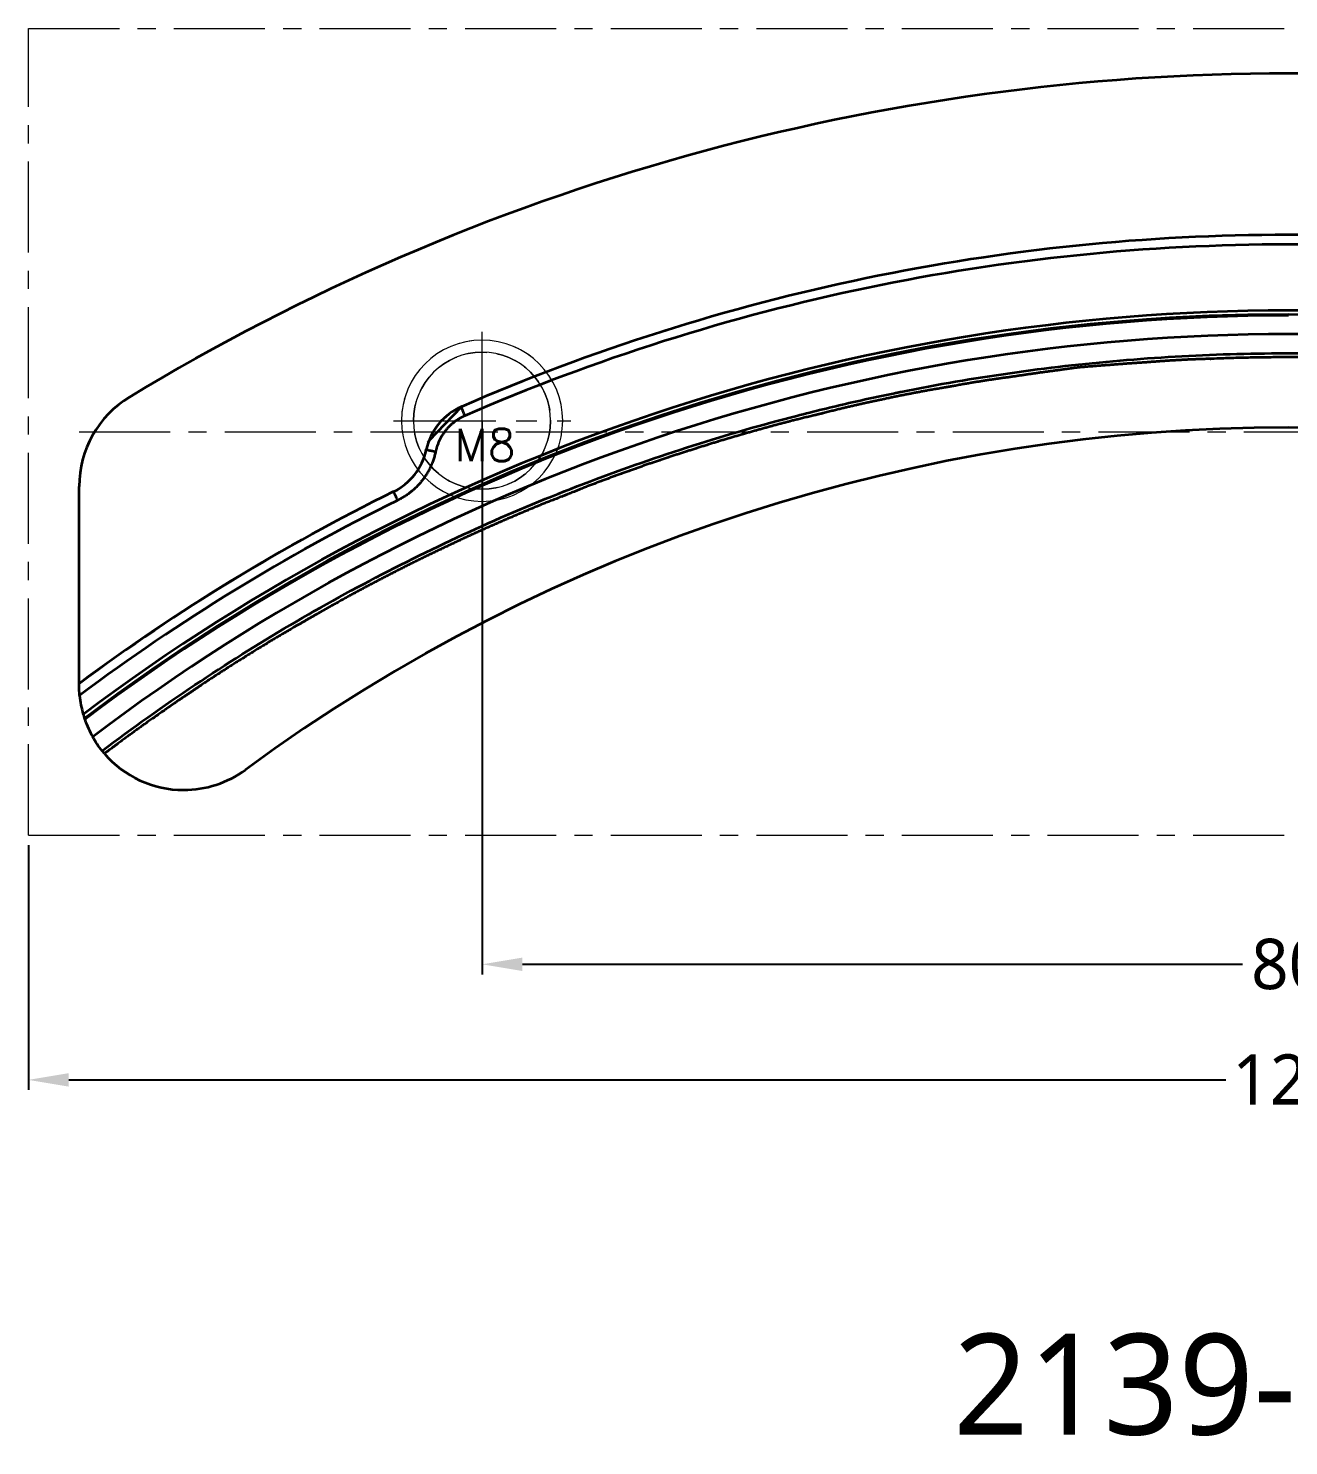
# Model space of a CAD drawing. Header units: millimetres. Extents: x -14 to 198, y 108 to 271.
# Drawn here: x -12.6 to 49.9, y 108.3 to 178.6 of the extents above; entities that cross this region are included whole.
import ezdxf
from ezdxf.lldxf.tags import DXFTag

# ---------------------------------------------------------------- set-up
doc = ezdxf.new("R2010")
doc.units = ezdxf.units.MM
doc.linetypes.add('CENTER', pattern=[50.8, 31.75, -6.35, 6.35, -6.35])
doc.linetypes.add('HIDDEN', pattern=[9.525, 6.35, -3.175])
doc.layers.add('4', color=7, linetype='Continuous', true_color=0xffffff)
doc.layers.add('dim', color=82, linetype='Continuous', lineweight=9)
doc.layers.add('screw', color=33, linetype='Continuous', lineweight=13)
doc.styles.add('Capful-A', font='')
doc.styles.add('TXT', font='txt.shx', dxfattribs={"bigfont": 'gbcbig.shx'})
doc.styles.get('Capful-A').set_extended_font_data('Microsoft YaHei')
tags = doc.linetypes.add('DASHED', pattern=[25.72, 12.86, -12.86]).pattern_tags.tags
tags[6:7] = [DXFTag(74, 4), DXFTag(75, 0), DXFTag(340, '0'), DXFTag(46, 0.0), DXFTag(50, 0.0), DXFTag(44, 0.0), DXFTag(45, 0.0)]
tags[4:5] = [DXFTag(74, 4), DXFTag(75, 0), DXFTag(340, '0'), DXFTag(46, 0.0), DXFTag(50, 0.0), DXFTag(44, 0.0), DXFTag(45, 0.0)]
doc.dimstyles.new('Capful-A-1.0', dxfattribs={"dimtxt": 2.5, "dimasz": 2.5, "dimexe": 1.5, "dimexo": 1, "dimgap": 1.5, "dimtad": 0, "dimdsep": 46, "dimtxsty": 'Capful-A', "dimcen": 0, "dimclrt": 7, "dimazin": 2, "dimtfac": 1, "dimtmove": 0, "dimatfit": 3, "dimfxl": 0, "dimtolj": 1, "dimtzin": 0, "dimarcsym": 0})

# ---------------------------------------------------------------- blocks, each defined once
blk = doc.blocks.new('screw_m8_g')
at = {"layer": 'screw', "color": 1, "linetype": 'CENTER', "ltscale": 0.16}
for p, q in [((0, -4.4), (0, 4.4)), ((-4.4, 0), (4.4, 0))]:
    blk.add_line(p, q, dxfattribs=at)
at = {"layer": 'screw', "color": 33, "linetype": 'HIDDEN', "ltscale": 0.16}
blk.add_circle((0, 0), 3.4, dxfattribs=at)
at = {"layer": 'screw', "color": 92, "linetype": 'HIDDEN', "ltscale": 0.16}
blk.add_arc((0, 0), 4, 270, 180, dxfattribs=at)
at = {"layer": 'screw', "color": 6, "style": 'TXT'}
blk.add_text('M8', height=1.6, dxfattribs=at).set_placement((-1.36, -2))
blk = doc.blocks.new('*D38')
at = {"layer": 'Defpoints', "color": 0, "transparency": 16777216}
for p in [(-12.641, 138.607), (112.359, 138.607), (112.359, 126.465)]:
    blk.add_point(p, dxfattribs=at)
at = {"layer": 'dim', "color": 0, "lineweight": -2, "transparency": 16777216}
for p, q in [((-12.641, 138.107), (-12.641, 125.966)), ((112.359, 138.107), (112.359, 125.966)), ((-10.641, 126.465), (46.742, 126.465)), ((110.359, 126.465), (52.977, 126.465))]:
    blk.add_line(p, q, dxfattribs=at)
at = {"layer": 'dim', "color": 0, "transparency": 16777216}
for points in [[(-10.641, 126.799), (-10.641, 126.132), (-12.641, 126.465)], [(110.359, 126.799), (110.359, 126.132), (112.359, 126.465)]]:
    blk.add_solid(points, dxfattribs=at)
at = {"layer": 'dim', "color": 7, "transparency": 16777216, "insert": (49.859, 126.465), "char_height": 2.5, "attachment_point": 5, "style": 'Capful-A', "bg_fill": 3, "box_fill_scale": 1.1, "bg_fill_color": 256, "bg_fill_true_color": 13158600, "bg_fill_transparency": 0}
blk.add_mtext('\\A1;125', dxfattribs=at)
blk = doc.blocks.new('*D39')
at = {"layer": 'Defpoints', "color": 0, "transparency": 16777216}
for p in [(9.86, 159.151), (89.859, 159.151), (89.859, 132.196)]:
    blk.add_point(p, dxfattribs=at)
at = {"layer": 'dim', "color": 0, "lineweight": -2, "transparency": 16777216}
for p, q in [((9.86, 158.652), (9.86, 131.696)), ((89.859, 158.652), (89.859, 131.696)), ((11.86, 132.196), (47.572, 132.196)), ((87.859, 132.196), (52.148, 132.196))]:
    blk.add_line(p, q, dxfattribs=at)
at = {"layer": 'dim', "color": 0, "transparency": 16777216}
for points in [[(11.86, 132.529), (11.86, 131.862), (9.86, 132.196)], [(87.859, 132.529), (87.859, 131.862), (89.859, 132.196)]]:
    blk.add_solid(points, dxfattribs=at)
at = {"layer": 'dim', "color": 7, "transparency": 16777216, "insert": (49.86, 132.196), "char_height": 2.5, "attachment_point": 5, "style": 'Capful-A', "bg_fill": 3, "box_fill_scale": 1.1, "bg_fill_color": 256, "bg_fill_true_color": 13158600, "bg_fill_transparency": 0}
blk.add_mtext('\\A1;80', dxfattribs=at)

msp = doc.modelspace()

# ---------------------------------------------------------------- linework, layer by layer
at = {"layer": '4', "color": 8, "linetype": 'DASHED', "lineweight": 18}
for p, q in [((9.86, 162.551), (9.86, 163.151)), ((9.86, 159.151), (9.86, 162.551)), ((8.811, 159.859), (8.812, 159.859)), ((9.86, 159.151), (9.86, 155.751)), ((7.219, 158.146), (7.188, 158.113)), ((5.449, 155.649), (5.448, 155.65)), ((9.86, 155.751), (9.86, 155.151))]:
    msp.add_line(p, q, dxfattribs=at)
at = {"layer": '4', "color": 7, "linetype": 'Continuous', "lineweight": 35}
for p, q in [((8.827, 159.823), (7.219, 158.146)), ((7.188, 158.113), (7.17, 158.095)), ((-10.121, 146.111), (-10.121, 155.892))]:
    msp.add_line(p, q, dxfattribs=at)
for centre, radius, start, end in [((49.859, 65.413), 110.96, 90, 121.20185), ((49.859, 65.413), 110.96, 58.79815, 90), ((49.859, 65.413), 102.955, 90, 113.48129), ((49.859, 65.413), 102.955, 66.51868, 90), ((49.859, 65.413), 102.477, 90, 113.49086), ((49.859, 65.413), 102.477, 66.50792, 90), ((49.859, 65.413), 99.202, 90, 127.05451), ((49.859, 65.413), 99.202, 52.94549, 90), ((49.859, 65.413), 99.011, 52.90566, 127.09434), ((49.859, 65.413), 99.001, 90, 127.09629), ((49.859, 65.413), 98.958, 90, 127.10451), ((49.859, 65.413), 99.001, 52.90371, 90), ((49.859, 65.413), 98.032, 90, 127.22818), ((49.859, 65.413), 98.032, 52.77182, 90), ((-4.941, 155.892), 5.18, 121.20185, 180), ((49.859, 71.449), 87.361, 53.68891, 126.31109), ((49.859, 65.413), 100.547, 116.19589, 126.62216), ((49.859, 65.413), 100.07, 116.20447, 126.80913), ((-4.941, 146.02), 5.18, 185.39819, 196.11341), ((-4.941, 146.02), 5.18, 198.97339, 209.4959), ((-4.941, 146.02), 5.18, 220.64252, 270), ((-4.941, 146.02), 5.18, 270, 306.31109)]:
    msp.add_arc(centre, radius, start, end, dxfattribs=at)
at = {"layer": '4', "color": 8, "linetype": 'DASHED', "lineweight": 18}
for centre, radius, start, end in [((49.859, 65.413), 102.98, 90, 113.49057), ((49.859, 65.413), 102.98, 66.62163, 113.38738), ((49.859, 65.413), 102.98, 66.50943, 90), ((9.86, 159.151), 4, 90, 270), ((9.86, 159.151), 4, 270, 90), ((9.86, 159.151), 3.4, 90, 270), ((9.86, 159.151), 3.4, 270, 90), ((49.859, 65.413), 100.572, 116.20447, 126.61158), ((49.859, 65.413), 100.573, 116.3057, 126.61146)]:
    msp.add_arc(centre, radius, start, end, dxfattribs=at)
at = {"layer": '4', "color": 7, "linetype": 'Continuous', "lineweight": 35}
for centre, major_axis, ratio, start_param, end_param in [((10.046, 157.073), (-2.518, 1.674), 0.998057, 5.709725, 6.65877), ((4.135, 158.343), (2.567, -1.598), 0.9981, 5.727354, 6.629082)]:
    msp.add_ellipse(centre, major_axis=major_axis, ratio=ratio, start_param=start_param, end_param=end_param, dxfattribs=at)
for points, degree, knots in [([(-8.984, 142.782), (-7.477, 143.919), (-5.944, 145.008), (-2.83, 147.087), (-1.25, 148.078), (1.951, 149.96), (5.191, 151.743), (10.154, 154.118), (15.198, 156.194), (20.307, 157.97), (23.742, 158.957), (26.326, 159.623), (27.62, 159.938), (29.131, 160.274), (29.887, 160.433), (30.266, 160.511), (30.455, 160.55), (30.549, 160.569), (30.597, 160.578), (30.62, 160.583), (30.63, 160.585), (30.635, 160.586), (30.637, 160.587), (30.641, 160.587), (32.438, 160.948), (36.048, 161.567), (41.494, 162.189), (45.135, 162.399), (47.866, 162.481), (48.833, 162.496), (49.8, 162.497), (49.885, 162.497), (49.914, 162.497), (49.97, 162.497), (50.112, 162.497), (50.481, 162.495), (51.276, 162.488), (53.774, 162.441), (57.865, 162.219), (63.307, 161.618), (68.719, 160.711), (72.297, 159.902), (74.075, 159.447)], 3, [0, 0, 0, 0, 0.0625, 0.0625, 0.125, 0.125, 0.1875, 0.25, 0.3125, 0.375, 0.4375, 0.4375, 0.46875, 0.484375, 0.492187, 0.496094, 0.498047, 0.499023, 0.499512, 0.499756, 0.499878, 0.499878, 0.499939, 0.499939, 0.5, 0.5625, 0.625, 0.6875, 0.6875, 0.71875, 0.720703, 0.720703, 0.72168, 0.72168, 0.722656, 0.726562, 0.734375, 0.75, 0.8125, 0.875, 0.9375, 1, 1, 1, 1]), ([(108.587, 142.644), (108.304, 142.857), (107.692, 143.294), (107.06, 143.78), (106.414, 144.246), (105.76, 144.702), (105.104, 145.155), (104.446, 145.605), (103.786, 146.052), (103.119, 146.488), (102.44, 146.905), (102.433, 146.909), (102.426, 146.914), (102.418, 146.919), (102.411, 146.923), (102.404, 146.928), (102.397, 146.932), (102.39, 146.937), (102.382, 146.942), (102.375, 146.946), (102.368, 146.951), (102.361, 146.956), (102.353, 146.96), (102.346, 146.965), (102.339, 146.969), (102.332, 146.974), (102.324, 146.979), (96.768, 150.526), (90.785, 153.293), (90.777, 153.297), (90.769, 153.3), (90.762, 153.304), (90.754, 153.308), (90.746, 153.311), (90.738, 153.315), (90.73, 153.318), (90.723, 153.322), (90.715, 153.326), (90.707, 153.329), (90.699, 153.333), (90.691, 153.336), (90.684, 153.34), (90.676, 153.344), (90.668, 153.347), (90.66, 153.351), (89.942, 153.696), (89.216, 154.025), (88.484, 154.341), (87.751, 154.655), (87.014, 154.957), (86.283, 155.275), (85.538, 155.56), (84.792, 155.841), (84.049, 156.13), (83.305, 156.416), (82.553, 156.679), (81.799, 156.939), (81.044, 157.196), (80.289, 157.45), (79.529, 157.691), (78.765, 157.917), (78.749, 157.923), (78.732, 157.928), (78.716, 157.933), (78.699, 157.938), (78.683, 157.943), (78.667, 157.948), (78.65, 157.953), (78.634, 157.958), (78.617, 157.963), (78.601, 157.968), (78.584, 157.973), (78.568, 157.978), (78.552, 157.983), (78.535, 157.988), (78.519, 157.993), (78.486, 158.003), (78.47, 158.008), (78.453, 158.013), (78.437, 158.018), (78.42, 158.023), (78.404, 158.028), (78.388, 158.033), (78.371, 158.038), (78.355, 158.044), (78.338, 158.049), (78.322, 158.054), (78.306, 158.059), (78.289, 158.064), (78.273, 158.069), (78.256, 158.074), (78.24, 158.079), (77.48, 158.32), (76.716, 158.547), (75.948, 158.761), (75.18, 158.972), (74.41, 159.178), (73.639, 159.381), (72.863, 159.565), (72.087, 159.745), (71.313, 159.936), (70.534, 160.106), (69.753, 160.267), (68.972, 160.424), (68.19, 160.582), (67.406, 160.724), (66.621, 160.86), (65.833, 160.981), (65.824, 160.982), (65.816, 160.983), (65.807, 160.985), (65.799, 160.986), (65.79, 160.988), (65.782, 160.989), (65.774, 160.99), (65.765, 160.992), (65.757, 160.993), (65.748, 160.995), (65.74, 160.996), (65.731, 160.997), (65.723, 160.999), (65.714, 161), (65.706, 161.002), (65.697, 161.003), (59.195, 162.073), (52.608, 162.259), (49.319, 162.351), (46.031, 162.222), (46.014, 162.221), (45.997, 162.22), (45.98, 162.22), (45.963, 162.219), (45.946, 162.218), (45.928, 162.218), (45.911, 162.217), (45.894, 162.216), (45.104, 162.191), (44.315, 162.15), (43.526, 162.101), (42.738, 162.036), (41.949, 161.988), (41.161, 161.927), (40.373, 161.864), (39.585, 161.804), (39.57, 161.802), (39.556, 161.801), (39.542, 161.799), (39.527, 161.798), (39.513, 161.796), (39.499, 161.795), (39.484, 161.793), (39.453, 161.79), (39.437, 161.788), (39.42, 161.786), (39.403, 161.785), (39.387, 161.783), (39.37, 161.781), (39.353, 161.779), (39.337, 161.777), (38.556, 161.67), (37.775, 161.563), (36.994, 161.457), (36.215, 161.337), (35.434, 161.233), (34.655, 161.114), (33.877, 160.987), (33.102, 160.845), (33.085, 160.842), (33.068, 160.839), (33.051, 160.836), (33.034, 160.833), (33.017, 160.83), (33, 160.827), (32.983, 160.824), (32.95, 160.819), (32.933, 160.816), (32.916, 160.813), (32.899, 160.81), (32.882, 160.807), (32.865, 160.804), (32.848, 160.801), (32.832, 160.798), (32.054, 160.668), (31.28, 160.523), (30.506, 160.372), (29.735, 160.208), (28.964, 160.046), (28.195, 159.872), (27.428, 159.691), (26.665, 159.496), (26.648, 159.492), (26.631, 159.488), (26.615, 159.484), (26.598, 159.48), (26.581, 159.476), (26.565, 159.472), (26.548, 159.468), (26.523, 159.461), (26.515, 159.459), (26.507, 159.457), (26.498, 159.455), (26.49, 159.453), (26.482, 159.451), (26.473, 159.449), (26.465, 159.447), (26.457, 159.445), (26.448, 159.443), (26.44, 159.441), (26.432, 159.439), (26.423, 159.437), (26.415, 159.435), (26.407, 159.433), (26.398, 159.431), (25.615, 159.245), (24.835, 159.044), (24.057, 158.836), (23.281, 158.618), (22.506, 158.398), (21.734, 158.169), (20.964, 157.932), (20.197, 157.686), (19.43, 157.442), (18.665, 157.189), (17.903, 156.928), (17.144, 156.657), (16.386, 156.386), (15.631, 156.104), (14.88, 155.815), (14.133, 155.513), (14.125, 155.51), (14.117, 155.506), (14.109, 155.503), (14.101, 155.5), (14.093, 155.497), (14.085, 155.494), (14.077, 155.491), (14.069, 155.488), (14.061, 155.484), (14.053, 155.481), (14.045, 155.478), (14.038, 155.475), (14.03, 155.472), (14.022, 155.469), (14.014, 155.465), (13.998, 155.459), (13.99, 155.456), (13.982, 155.453), (13.974, 155.45), (13.966, 155.447), (13.958, 155.443), (13.95, 155.44), (13.942, 155.437), (13.934, 155.434), (13.926, 155.431), (13.918, 155.428), (13.91, 155.424), (13.902, 155.421), (13.894, 155.418), (13.886, 155.415), (13.878, 155.412), (13.135, 155.125), (12.396, 154.825), (11.661, 154.517), (10.93, 154.201), (10.199, 153.882), (9.473, 153.555), (8.749, 153.221), (8.029, 152.879), (7.309, 152.538), (6.593, 152.188), (5.88, 151.831), (5.172, 151.467), (4.464, 151.1), (3.761, 150.725), (3.061, 150.344), (2.367, 149.952), (2.352, 149.944), (2.337, 149.936), (2.322, 149.927), (2.307, 149.919), (2.292, 149.91), (2.277, 149.902), (2.262, 149.894), (2.247, 149.885), (2.233, 149.877), (2.218, 149.868), (2.203, 149.86), (2.188, 149.852), (2.173, 149.843), (2.158, 149.835), (2.143, 149.826), (2.086, 149.794), (2.044, 149.771), (2.002, 149.747), (1.96, 149.724), (1.918, 149.7), (1.877, 149.677), (1.835, 149.653), (1.793, 149.63), (0.874, 149.111), (-0.036, 148.577), (-0.941, 148.034), (-1.838, 147.477), (-2.731, 146.915), (-3.616, 146.34), (-4.496, 145.756), (-5.367, 145.161), (-5.406, 145.133), (-5.446, 145.106), (-5.485, 145.079), (-5.525, 145.051), (-5.564, 145.024), (-5.603, 144.997), (-5.643, 144.969), (-5.75, 144.895), (-5.818, 144.848), (-5.885, 144.801), (-5.953, 144.754), (-6.648, 144.268), (-7.338, 143.774), (-8.023, 143.274), (-8.703, 142.767), (-8.749, 142.734), (-8.796, 142.701), (-8.837, 142.671), (-8.871, 142.646)], 2, [0, 0, 0, 0.005619, 0.011939, 0.018261, 0.024583, 0.030905, 0.037227, 0.043549, 0.049871, 0.056193, 0.059387, 0.059455, 0.059523, 0.059591, 0.059659, 0.059727, 0.059795, 0.059863, 0.059931, 0.059999, 0.060067, 0.060135, 0.060204, 0.060272, 0.06034, 0.060442, 0.060442, 0.164867, 0.164867, 0.164969, 0.165037, 0.165105, 0.165173, 0.165241, 0.165309, 0.165377, 0.165445, 0.165513, 0.165581, 0.16565, 0.165718, 0.165786, 0.165854, 0.165922, 0.169116, 0.175437, 0.181759, 0.18808, 0.194403, 0.200725, 0.207047, 0.213369, 0.219691, 0.226012, 0.232334, 0.238657, 0.244978, 0.2513, 0.257621, 0.263942, 0.26717, 0.267307, 0.267443, 0.267579, 0.267715, 0.267851, 0.267987, 0.268123, 0.268259, 0.268396, 0.268532, 0.268668, 0.268804, 0.26894, 0.269076, 0.26928, 0.269485, 0.269621, 0.269757, 0.269893, 0.270029, 0.270165, 0.270301, 0.270438, 0.270574, 0.27071, 0.270846, 0.270982, 0.271118, 0.271254, 0.271391, 0.274619, 0.28094, 0.287262, 0.293584, 0.299906, 0.306227, 0.312549, 0.318871, 0.325193, 0.331515, 0.337837, 0.344159, 0.350481, 0.356803, 0.363124, 0.369445, 0.372639, 0.372708, 0.372776, 0.372844, 0.372912, 0.37298, 0.373048, 0.373116, 0.373184, 0.373252, 0.37332, 0.373388, 0.373456, 0.373524, 0.373592, 0.373695, 0.373695, 0.478081, 0.478081, 0.530291, 0.530291, 0.530495, 0.530631, 0.530766, 0.530902, 0.531038, 0.531174, 0.53131, 0.534515, 0.54079, 0.547064, 0.553338, 0.559612, 0.565886, 0.572161, 0.578435, 0.58163, 0.581744, 0.581859, 0.581973, 0.582088, 0.582202, 0.582317, 0.582489, 0.582688, 0.582821, 0.582953, 0.583086, 0.583219, 0.583352, 0.583485, 0.586679, 0.592935, 0.599191, 0.605447, 0.611702, 0.617958, 0.624215, 0.63047, 0.633666, 0.633802, 0.633938, 0.634074, 0.63421, 0.634346, 0.634482, 0.634686, 0.63489, 0.635026, 0.635162, 0.635298, 0.635434, 0.63557, 0.635706, 0.6389, 0.645154, 0.651409, 0.657663, 0.663918, 0.670172, 0.676427, 0.682681, 0.685875, 0.686011, 0.686147, 0.686283, 0.686419, 0.686555, 0.686691, 0.686895, 0.686997, 0.687065, 0.687133, 0.687201, 0.687269, 0.687337, 0.687405, 0.687473, 0.687541, 0.687609, 0.687677, 0.687744, 0.687812, 0.68788, 0.687948, 0.691176, 0.697564, 0.703952, 0.710341, 0.716729, 0.723117, 0.729506, 0.735894, 0.742282, 0.748671, 0.755059, 0.761448, 0.767836, 0.774224, 0.780613, 0.787001, 0.790228, 0.790296, 0.790364, 0.790432, 0.7905, 0.790568, 0.790636, 0.790704, 0.790772, 0.79084, 0.790908, 0.790976, 0.791044, 0.791112, 0.791179, 0.791281, 0.791383, 0.791452, 0.79152, 0.791588, 0.791656, 0.791724, 0.791792, 0.79186, 0.791928, 0.791996, 0.792064, 0.792132, 0.7922, 0.792268, 0.792336, 0.79553, 0.80185, 0.808171, 0.814492, 0.820813, 0.827133, 0.833454, 0.839775, 0.846096, 0.852416, 0.858737, 0.865058, 0.871379, 0.8777, 0.88402, 0.890341, 0.893569, 0.893705, 0.893841, 0.893977, 0.894114, 0.89425, 0.894386, 0.894522, 0.894658, 0.894794, 0.89493, 0.895066, 0.895203, 0.895339, 0.895475, 0.895679, 0.89625, 0.896631, 0.897012, 0.897393, 0.897774, 0.898155, 0.898536, 0.902914, 0.911288, 0.919663, 0.928037, 0.936412, 0.944787, 0.953162, 0.961536, 0.965914, 0.966295, 0.966676, 0.967057, 0.967438, 0.967819, 0.9682, 0.968771, 0.969751, 0.970404, 0.971058, 0.974751, 0.981486, 0.98822, 0.994954, 0.998547, 0.998997, 0.999448, 1, 1, 1]), ([(9.012, 159.398), (8.999, 159.428), (8.986, 159.458), (8.96, 159.518), (8.947, 159.547), (8.923, 159.602), (8.911, 159.629), (8.89, 159.679), (8.879, 159.703), (8.861, 159.745), (8.852, 159.765), (8.838, 159.798), (8.832, 159.813), (8.822, 159.836), (8.818, 159.844), (8.813, 159.856), (8.811, 159.859), (8.811, 159.859)], 3, [0, 0, 0, 0, 0.125, 0.125, 0.25, 0.25, 0.375, 0.375, 0.5, 0.5, 0.625, 0.625, 0.75, 0.75, 0.875, 0.875, 1, 1, 1, 1]), ([(7.066, 157.724), (7.064, 157.724), (7.065, 157.724), (7.075, 157.722), (7.083, 157.72), (7.097, 157.717), (7.1, 157.717), (7.102, 157.716)], 3, [0, 0, 0, 0, 0.452182, 0.452182, 0.904364, 0.904364, 1, 1, 1, 1]), ([(7.102, 157.716), (7.112, 157.714), (7.124, 157.711), (7.156, 157.705), (7.176, 157.7), (7.222, 157.691), (7.247, 157.685), (7.302, 157.673), (7.331, 157.667), (7.393, 157.654), (7.425, 157.647), (7.49, 157.633), (7.523, 157.626), (7.557, 157.619)], 3, [0, 0, 0, 0, 0.136218, 0.136218, 0.308975, 0.308975, 0.481731, 0.481731, 0.654487, 0.654487, 0.827244, 0.827244, 1, 1, 1, 1]), ([(5.448, 155.65), (5.448, 155.65), (5.45, 155.646), (5.461, 155.624), (5.479, 155.588), (5.496, 155.553), (5.51, 155.525), (5.525, 155.494), (5.549, 155.446), (5.583, 155.377), (5.627, 155.287), (5.657, 155.226), (5.671, 155.199)], 3, [0, 0, 0, 0, 0.082277, 0.217234, 0.352192, 0.419671, 0.48715, 0.554628, 0.622107, 0.757065, 0.892023, 1, 1, 1, 1]), ([(-10.121, 146.02), (-10.121, 146.039), (-10.121, 146.056), (-10.121, 146.086), (-10.121, 146.1), (-10.121, 146.111), (-10.121, 146.111), (-10.121, 146.112)], 3, [0, 0, 0, 0, 0.490436, 0.490436, 0.980873, 0.980873, 1, 1, 1, 1]), ([(-10.098, 145.533), (-10.102, 145.578), (-10.106, 145.623), (-10.11, 145.69), (-10.112, 145.712), (-10.114, 145.755), (-10.115, 145.777), (-10.118, 145.84), (-10.119, 145.88), (-10.12, 145.926), (-10.12, 145.936), (-10.12, 145.954), (-10.121, 145.963), (-10.121, 145.989), (-10.121, 146.005), (-10.121, 146.02)], 3, [0, 0, 0, 0, 0.25, 0.25, 0.375, 0.375, 0.5, 0.5, 0.75, 0.75, 0.8125, 0.8125, 0.875, 0.875, 1, 1, 1, 1]), ([(-9.917, 144.583), (-9.916, 144.576), (-9.914, 144.57), (-9.91, 144.557), (-9.908, 144.551), (-9.903, 144.533), (-9.899, 144.52), (-9.894, 144.503), (-9.892, 144.497), (-9.888, 144.486), (-9.887, 144.48), (-9.881, 144.464), (-9.878, 144.453), (-9.872, 144.434), (-9.869, 144.426), (-9.866, 144.414), (-9.864, 144.411), (-9.862, 144.404), (-9.861, 144.401), (-9.858, 144.392), (-9.857, 144.388), (-9.855, 144.383), (-9.855, 144.382), (-9.854, 144.38), (-9.854, 144.379), (-9.854, 144.379)], 3, [0, 0, 0, 0, 0.0625, 0.0625, 0.125, 0.125, 0.25, 0.25, 0.3125, 0.3125, 0.375, 0.375, 0.5, 0.5, 0.625, 0.625, 0.6875, 0.6875, 0.75, 0.75, 0.875, 0.875, 0.9375, 0.9375, 1, 1, 1, 1]), ([(-8.984, 142.782), (-9.07, 142.89), (-9.153, 143.001), (-9.308, 143.231), (-9.381, 143.349), (-9.45, 143.47)], 3, [0, 0, 0, 0, 0.5, 0.5, 1, 1, 1, 1]), ([(-8.871, 142.646), (-8.883, 142.66), (-8.894, 142.673), (-8.911, 142.693), (-8.916, 142.699), (-8.927, 142.712), (-8.932, 142.718), (-8.941, 142.73), (-8.946, 142.735), (-8.955, 142.746), (-8.959, 142.752), (-8.967, 142.761), (-8.971, 142.766), (-8.978, 142.774), (-8.981, 142.778), (-8.984, 142.782)], 3, [0, 0, 0, 0, 0.25, 0.25, 0.375, 0.375, 0.5, 0.5, 0.625, 0.625, 0.75, 0.75, 0.875, 0.875, 1, 1, 1, 1])]:
    msp.add_open_spline(points, degree=degree, knots=knots, dxfattribs=at)
at = {"layer": '4', "color": 8, "linetype": 'DASHED', "lineweight": 18}
for points, knots in [([(8.812, 159.859), (8.803, 159.855), (8.786, 159.847), (8.761, 159.836), (8.736, 159.824), (8.71, 159.812), (8.685, 159.8), (8.661, 159.788), (8.636, 159.775), (8.611, 159.763), (8.587, 159.75), (8.563, 159.736), (8.538, 159.723), (8.514, 159.709), (8.49, 159.696), (8.467, 159.682), (8.443, 159.667), (8.42, 159.653), (8.396, 159.638), (8.373, 159.623), (8.35, 159.608), (8.327, 159.593), (8.305, 159.578), (8.282, 159.562), (8.26, 159.546), (8.238, 159.53), (8.216, 159.514), (8.194, 159.497), (8.172, 159.481), (8.15, 159.464), (8.129, 159.447), (8.108, 159.43), (8.087, 159.413), (8.066, 159.395), (8.045, 159.378), (8.025, 159.36), (8.005, 159.342), (7.984, 159.323), (7.964, 159.305), (7.945, 159.287), (7.925, 159.268), (7.906, 159.249), (7.886, 159.23), (7.867, 159.211), (7.848, 159.192), (7.83, 159.172), (7.811, 159.153), (7.793, 159.133), (7.775, 159.113), (7.757, 159.093), (7.739, 159.073), (7.722, 159.052), (7.704, 159.032), (7.687, 159.011), (7.67, 158.991), (7.653, 158.97), (7.637, 158.949), (7.621, 158.928), (7.604, 158.906), (7.588, 158.885), (7.573, 158.863), (7.557, 158.842), (7.542, 158.82), (7.527, 158.798), (7.512, 158.776), (7.497, 158.754), (7.483, 158.732), (7.468, 158.709), (7.454, 158.687), (7.44, 158.664), (7.427, 158.642), (7.413, 158.619), (7.4, 158.596), (7.387, 158.573), (7.374, 158.55), (7.361, 158.527), (7.349, 158.504), (7.337, 158.48), (7.325, 158.457), (7.313, 158.433), (7.301, 158.41), (7.29, 158.386), (7.279, 158.362), (7.268, 158.339), (7.257, 158.315), (7.247, 158.291), (7.237, 158.267), (7.226, 158.243), (7.217, 158.218), (7.207, 158.194), (7.198, 158.17), (7.188, 158.146), (7.179, 158.121), (7.171, 158.097), (7.162, 158.072), (7.154, 158.048), (7.146, 158.023), (7.138, 157.998), (7.13, 157.973), (7.123, 157.949), (7.116, 157.924), (7.109, 157.899), (7.102, 157.874), (7.095, 157.849), (7.089, 157.824), (7.083, 157.799), (7.077, 157.774), (7.071, 157.749), (7.068, 157.732), (7.066, 157.724)], [0, 0, 0, 0, 0.009722, 0.019437, 0.029145, 0.038845, 0.048539, 0.058225, 0.067904, 0.077577, 0.087242, 0.0969, 0.10655, 0.116194, 0.125831, 0.13546, 0.145083, 0.154698, 0.164306, 0.173907, 0.183501, 0.193088, 0.202668, 0.212241, 0.221806, 0.231365, 0.240916, 0.25046, 0.259997, 0.269527, 0.27905, 0.288566, 0.298075, 0.307577, 0.317071, 0.326559, 0.336039, 0.345512, 0.354978, 0.364437, 0.373889, 0.383334, 0.392772, 0.402203, 0.411626, 0.421043, 0.430452, 0.439854, 0.44925, 0.458638, 0.468019, 0.477393, 0.486759, 0.496119, 0.505472, 0.514817, 0.524156, 0.533487, 0.542811, 0.552129, 0.561439, 0.570742, 0.580038, 0.589327, 0.598608, 0.607883, 0.617151, 0.626411, 0.635665, 0.644911, 0.65415, 0.663383, 0.672608, 0.681826, 0.691037, 0.700241, 0.709437, 0.718627, 0.72781, 0.736985, 0.746154, 0.755315, 0.764469, 0.773617, 0.782757, 0.79189, 0.801016, 0.810135, 0.819247, 0.828352, 0.837449, 0.84654, 0.855624, 0.8647, 0.87377, 0.882832, 0.891887, 0.900936, 0.909977, 0.919011, 0.928038, 0.937058, 0.946071, 0.955077, 0.964076, 0.973067, 0.982052, 0.991029, 1, 1, 1, 1]), ([(5.449, 155.649), (5.458, 155.654), (5.475, 155.662), (5.5, 155.675), (5.526, 155.688), (5.551, 155.702), (5.577, 155.716), (5.602, 155.73), (5.627, 155.744), (5.651, 155.759), (5.676, 155.773), (5.701, 155.788), (5.725, 155.804), (5.749, 155.819), (5.773, 155.835), (5.797, 155.85), (5.821, 155.867), (5.845, 155.883), (5.868, 155.899), (5.891, 155.916), (5.914, 155.933), (5.937, 155.95), (5.96, 155.968), (5.982, 155.985), (6.005, 156.003), (6.027, 156.021), (6.049, 156.039), (6.071, 156.058), (6.093, 156.076), (6.114, 156.095), (6.135, 156.114), (6.157, 156.133), (6.177, 156.152), (6.198, 156.172), (6.219, 156.192), (6.239, 156.212), (6.259, 156.232), (6.279, 156.252), (6.299, 156.273), (6.318, 156.293), (6.338, 156.314), (6.357, 156.335), (6.376, 156.356), (6.395, 156.378), (6.413, 156.399), (6.431, 156.421), (6.449, 156.443), (6.467, 156.465), (6.485, 156.487), (6.502, 156.509), (6.52, 156.532), (6.537, 156.555), (6.554, 156.577), (6.57, 156.6), (6.586, 156.623), (6.603, 156.647), (6.618, 156.67), (6.634, 156.694), (6.65, 156.717), (6.665, 156.741), (6.68, 156.765), (6.695, 156.789), (6.709, 156.813), (6.723, 156.838), (6.738, 156.862), (6.751, 156.887), (6.765, 156.911), (6.778, 156.936), (6.791, 156.961), (6.804, 156.986), (6.817, 157.011), (6.829, 157.037), (6.842, 157.062), (6.854, 157.087), (6.865, 157.113), (6.877, 157.139), (6.888, 157.164), (6.899, 157.19), (6.91, 157.216), (6.92, 157.242), (6.93, 157.268), (6.94, 157.295), (6.95, 157.321), (6.959, 157.347), (6.969, 157.374), (6.978, 157.4), (6.986, 157.427), (6.995, 157.454), (7.003, 157.48), (7.011, 157.507), (7.019, 157.534), (7.026, 157.561), (7.033, 157.588), (7.04, 157.615), (7.047, 157.642), (7.053, 157.669), (7.06, 157.697), (7.064, 157.715), (7.066, 157.724)], [0, 0, 0, 0, 0.010587, 0.02117, 0.031749, 0.042325, 0.052897, 0.063465, 0.07403, 0.084591, 0.095148, 0.105702, 0.116251, 0.126798, 0.13734, 0.147879, 0.158414, 0.168946, 0.179473, 0.189998, 0.200518, 0.211035, 0.221548, 0.232058, 0.242564, 0.253067, 0.263565, 0.27406, 0.284552, 0.29504, 0.305524, 0.316005, 0.326482, 0.336956, 0.347426, 0.357892, 0.368355, 0.378814, 0.38927, 0.399722, 0.410171, 0.420616, 0.431057, 0.441495, 0.451929, 0.46236, 0.472788, 0.483211, 0.493632, 0.504048, 0.514462, 0.524871, 0.535277, 0.54568, 0.556079, 0.566475, 0.576867, 0.587256, 0.597641, 0.608023, 0.618401, 0.628776, 0.639148, 0.649516, 0.65988, 0.670241, 0.680599, 0.690953, 0.701303, 0.711651, 0.721995, 0.732335, 0.742672, 0.753006, 0.763336, 0.773663, 0.783986, 0.794306, 0.804623, 0.814936, 0.825246, 0.835552, 0.845855, 0.856155, 0.866451, 0.876744, 0.887034, 0.89732, 0.907603, 0.917883, 0.928159, 0.938432, 0.948702, 0.958968, 0.969231, 0.979491, 0.989747, 1, 1, 1, 1]), ([(7.106, 157.732), (7.057, 157.503), (6.913, 157.066), (6.551, 156.469), (6.063, 155.968), (5.676, 155.72), (5.466, 155.615)], [0, 0, 0, 0, 0.250003, 0.499934, 0.749865, 1, 1, 1, 1]), ([(-10.121, 146.112), (-10.121, 146.122), (-10.121, 146.13), (-10.121, 146.138), (-10.121, 146.14), (-10.121, 146.143), (-10.121, 146.143), (-10.121, 146.143)], [0, 0, 0, 0, 0.491382, 0.491382, 0.747044, 0.747044, 1, 1, 1, 1])]:
    msp.add_open_spline(points, degree=3, knots=knots, dxfattribs=at)
for points in [[(8.812, 159.859), (8.82, 159.853), (8.828, 159.848), (8.837, 159.842)], [(7.066, 157.724), (7.074, 157.719), (7.082, 157.713), (7.09, 157.708)], [(5.473, 155.634), (5.465, 155.639), (5.457, 155.644), (5.449, 155.649)]]:
    msp.add_open_spline(points, degree=3, dxfattribs=at)
at = {"layer": '4', "color": 7, "linetype": 'Continuous', "lineweight": 35}
for points, degree in [([(9.011, 159.398), (8.737, 159.278), (8.259, 158.917), (7.879, 158.453), (7.619, 157.913), (7.557, 157.619)], 2), ([(7.557, 157.619), (7.383, 156.824), (6.4, 155.562), (5.671, 155.199)], 2), ([(-9.839, 144.336), (-9.844, 144.35), (-9.849, 144.365), (-9.854, 144.379)], 3)]:
    msp.add_open_spline(points, degree=degree, dxfattribs=at)
at = {"layer": 'screw', "color": 1, "linetype": 'CENTER', "ltscale": 0.142134}
for p, q in [((-12.641, 138.607), (-12.641, 178.607)), ((-12.641, 178.607), (112.359, 178.607)), ((-10.121, 158.607), (109.839, 158.607)), ((-12.641, 138.607), (112.359, 138.607))]:
    msp.add_line(p, q, dxfattribs=at)

# ---------------------------------------------------------------- block references
at = {"layer": 'screw'}
msp.add_blockref('screw_m8_g', (9.86, 159.151), dxfattribs=at)

# ---------------------------------------------------------------- texts
at = {"insert": (33.228, 113.873), "char_height": 5, "attachment_point": 1, "style": 'Capful-A'}
msp.add_mtext_dynamic_manual_height_columns('2139-D-镶件', width=125.74072, gutter_width=12.5, heights=[0], dxfattribs=at)

# ---------------------------------------------------------------- next in the draw order: dimensions: what is measured, and where the dimension line sits
at = {"layer": 'dim'}
dim = msp.add_linear_dim(base=(112.359, 126.465), p1=(-12.641, 138.607), p2=(112.359, 138.607), dimstyle='Capful-A-1.0', override={"dimasz": 2, "dimexe": 0.49975, "dimexo": 0.49975, "dimgap": 0.49975}, dxfattribs=at)
dim.commit()
dim.dimension.update_dxf_attribs({"geometry": '*D38', "text_midpoint": (49.859, 126.465)})

# ---------------------------------------------------------------- next in the draw order: dimensions: what is measured, and where the dimension line sits
dim = msp.add_linear_dim(base=(89.859, 132.196), p1=(9.86, 159.151), p2=(89.859, 159.151), dimstyle='Capful-A-1.0', override={"dimasz": 2, "dimexe": 0.49975, "dimexo": 0.49975, "dimgap": 0.49975}, dxfattribs=at)
dim.commit()
dim.dimension.update_dxf_attribs({"geometry": '*D39', "text_midpoint": (49.86, 132.196)})

doc.saveas('drawing.dxf')
